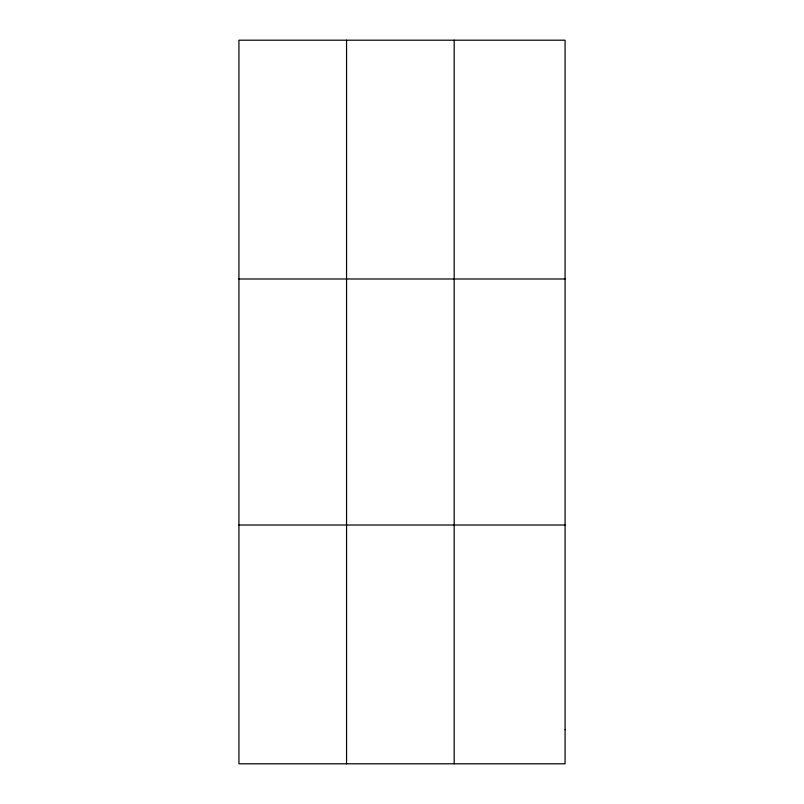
<?xml version="1.0" encoding="UTF-8"?>
<svg xmlns="http://www.w3.org/2000/svg" width="804" height="804" viewBox="0 0 804 804"><rect width="100%" height="100%" fill="white"/><g stroke="black" fill="none" stroke-linecap="round" stroke-linejoin="round"><path stroke-width="1.21" d="M346.554 40.2L346.554 763.8M454.18 40.2L454.18 763.8M238.929 278.988L565.071 278.988M238.929 525.012L565.071 525.012M565.071 729.69L565.071 763.8L238.929 763.8L238.929 40.2L565.071 40.2L565.071 729.69"/></g></svg>
